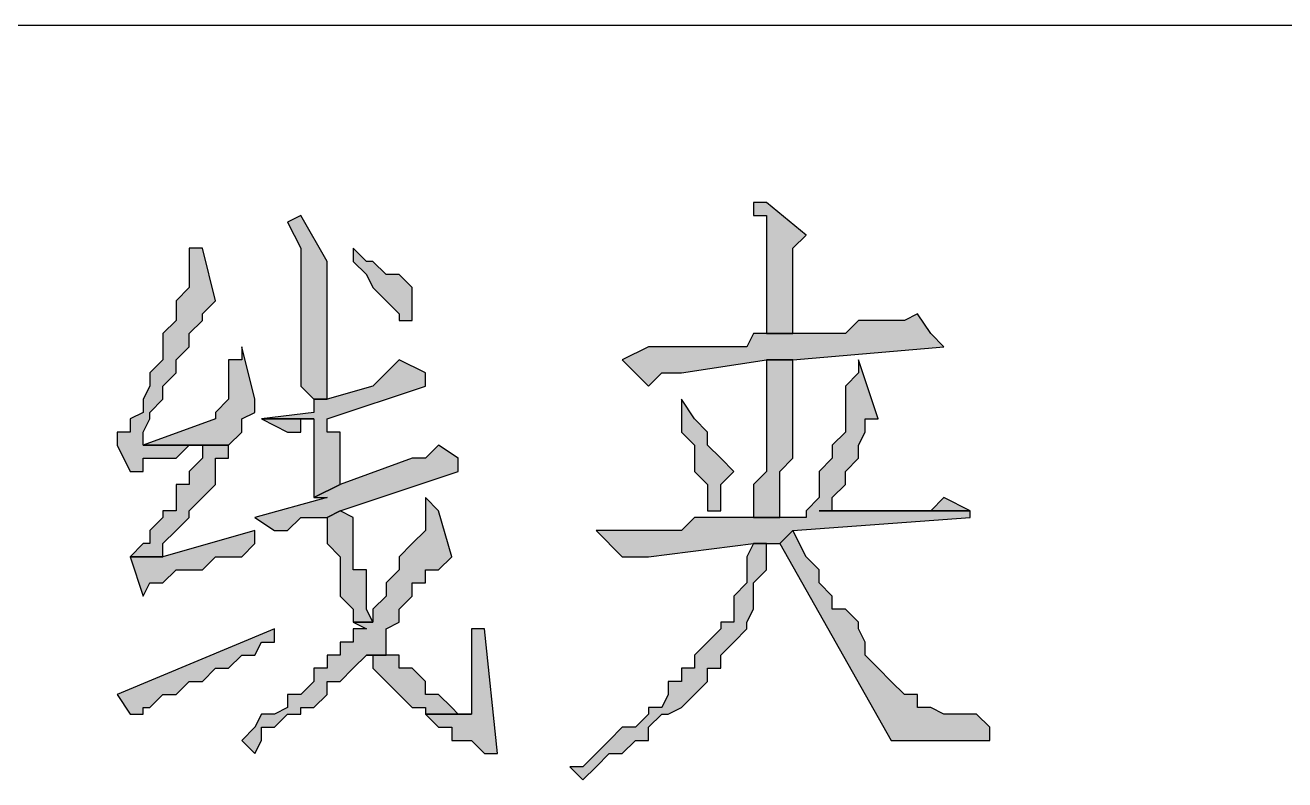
# Model space of a CAD drawing. Extents: x 457 to 4918, y -67 to 391.
# Drawn here: x 3530.63 to 3539.31, y 94.75 to 99.94 of the extents above; entities that cross this region are included whole.
import ezdxf

# ---------------------------------------------------------------- set-up
doc = ezdxf.new("R2010")
doc.units = 0
doc.header["$LTSCALE"] = 40
doc.header["$MEASUREMENT"] = 0
doc.layers.add('at_Entity', color=7, linetype='CONTINUOUS')
doc.layers.add('at_Solid', color=7, linetype='CONTINUOUS')

msp = doc.modelspace()

# ---------------------------------------------------------------- hatches: boundary and pattern name
at = {"layer": 'at_Solid'}
for points in [[(3535.7403, 98.7234), (3535.6499, 98.7234), (3535.6499, 98.633), (3535.7403, 98.633), (3535.7403, 98.5878), (3535.7403, 97.8194), (3535.9211, 97.8194), (3535.9211, 98.407), (3536.0115, 98.4974)], [(3532.531, 98.633), (3532.4406, 98.5878), (3532.531, 98.407), (3532.531, 97.4578), (3532.6214, 97.3674), (3532.7118, 97.3674), (3532.7118, 97.4578), (3532.7118, 98.3166)], [(3531.853, 98.407), (3531.7626, 98.407), (3531.7626, 98.3166), (3531.7626, 98.1358), (3531.6721, 98.0454), (3531.6721, 97.9098), (3531.5817, 97.8194), (3531.5817, 97.6386), (3531.4913, 97.5482), (3531.4913, 97.4578), (3531.4461, 97.3674), (3531.4461, 97.277), (3531.3557, 97.2318), (3531.3557, 97.1414), (3531.2653, 97.1414), (3531.2653, 97.0509), (3531.3557, 96.8701), (3531.4461, 96.8701), (3531.4461, 96.9605), (3531.6721, 96.9605), (3531.7626, 97.0509), (3532.0338, 97.0509), (3531.4461, 97.0509), (3531.4461, 97.1414), (3531.4913, 97.2318), (3531.4913, 97.277), (3531.5817, 97.3674), (3531.5817, 97.4578), (3531.6721, 97.5482), (3531.6721, 97.6386), (3531.7626, 97.729), (3531.7626, 97.8194), (3531.853, 97.9098), (3531.853, 97.955), (3531.9434, 98.0454)], [(3532.8926, 98.407), (3532.8926, 98.3166), (3532.983, 98.2262), (3533.0282, 98.1358), (3533.1186, 98.0454), (3533.209, 97.955), (3533.209, 97.9098), (3533.2994, 97.9098), (3533.2994, 98.1358), (3533.209, 98.2262), (3533.1186, 98.2262), (3533.0282, 98.3166), (3532.983, 98.3166)], [(3536.7799, 97.955), (3536.6895, 97.9098), (3536.3731, 97.9098), (3536.2827, 97.8194), (3535.6499, 97.8194), (3535.6047, 97.729), (3534.9267, 97.729), (3534.7459, 97.6386), (3534.9267, 97.4578), (3535.0171, 97.5482), (3535.1527, 97.5482), (3535.7403, 97.6386), (3535.9211, 97.6386), (3536.9607, 97.729), (3536.8703, 97.8194)], [(3532.1242, 97.729), (3532.1242, 97.6386), (3532.0338, 97.6386), (3532.0338, 97.3674), (3531.9434, 97.277), (3531.9434, 97.2318), (3531.4461, 97.0509), (3532.0338, 97.0509), (3532.1242, 97.1414), (3532.1242, 97.2318), (3532.2146, 97.277), (3532.2146, 97.3674)], [(3533.209, 97.6386), (3533.1186, 97.5482), (3533.0282, 97.4578), (3532.7118, 97.3674), (3532.6214, 97.3674), (3532.6214, 97.277), (3532.2598, 97.2318), (3532.6214, 97.2318), (3532.6214, 97.1414), (3532.6214, 96.6893), (3532.8022, 96.7797), (3532.8022, 97.1414), (3532.7118, 97.1414), (3532.7118, 97.2318), (3533.3898, 97.4578), (3533.3898, 97.5482)], [(3536.3731, 97.6386), (3536.3731, 97.5482), (3536.2827, 97.4578), (3536.2827, 97.1414), (3536.1923, 97.0509), (3536.1923, 96.9605), (3536.1019, 96.8701), (3536.1019, 96.6893), (3536.0115, 96.5989), (3536.0115, 96.5537), (3535.9211, 96.5537), (3535.2431, 96.5537), (3535.1527, 96.4633), (3534.5651, 96.4633), (3534.7459, 96.2825), (3534.9267, 96.2825), (3535.6499, 96.3729), (3535.8307, 96.3729), (3535.9211, 96.4633), (3537.1415, 96.5537), (3537.1415, 96.5989), (3536.1019, 96.5989), (3536.1923, 96.5989), (3536.1923, 96.6893), (3536.2827, 96.7797), (3536.2827, 96.8701), (3536.3731, 96.9605), (3536.3731, 97.0509), (3536.4183, 97.1414), (3536.4183, 97.2318), (3536.5087, 97.2318)], [(3535.9211, 97.6386), (3535.7403, 97.6386), (3535.7403, 97.5482), (3535.7403, 96.8701), (3535.6499, 96.7797), (3535.6499, 96.5537), (3535.8307, 96.5537), (3535.8307, 96.8701), (3535.9211, 96.9605)], [(3535.1527, 97.3674), (3535.1527, 97.1414), (3535.2431, 97.0509), (3535.2431, 96.8701), (3535.3335, 96.7797), (3535.3335, 96.5989), (3535.4239, 96.5989), (3535.4239, 96.7797), (3535.5143, 96.8701), (3535.4239, 96.9605), (3535.3335, 97.0509), (3535.3335, 97.1414), (3535.2431, 97.2318)], [(3532.2598, 97.2318), (3532.4406, 97.1414), (3532.531, 97.1414), (3532.531, 97.2318), (3532.6214, 97.2318)], [(3532.0338, 97.0509), (3531.853, 97.0509), (3531.853, 96.9605), (3531.7626, 96.8701), (3531.7626, 96.7797), (3531.6721, 96.7797), (3531.6721, 96.5989), (3531.5817, 96.5989), (3531.5817, 96.5537), (3531.4913, 96.4633), (3531.4913, 96.3729), (3531.4461, 96.3729), (3531.3557, 96.2825), (3531.5817, 96.2825), (3531.5817, 96.3729), (3531.6721, 96.4633), (3531.7626, 96.5537), (3531.7626, 96.5989), (3531.853, 96.6893), (3531.9434, 96.7797), (3531.9434, 96.9605), (3532.0338, 96.9605)], [(3533.4802, 97.0509), (3533.3898, 96.9605), (3533.2994, 96.9605), (3532.8022, 96.7797), (3532.6214, 96.6893), (3532.7118, 96.6893), (3532.2146, 96.5537), (3532.3502, 96.4633), (3532.4406, 96.4633), (3532.531, 96.5537), (3532.7118, 96.5537), (3532.8022, 96.5989), (3533.6158, 96.8701), (3533.6158, 96.9605)], [(3533.3898, 96.6893), (3533.3898, 96.4633), (3533.2994, 96.3729), (3533.209, 96.2825), (3533.209, 96.1921), (3533.1186, 96.1017), (3533.1186, 96.0113), (3533.0282, 95.9209), (3533.0282, 95.8305), (3532.8926, 95.8305), (3532.983, 95.7853), (3532.8926, 95.7853), (3532.8926, 95.6949), (3532.8022, 95.6949), (3532.8022, 95.6045), (3532.7118, 95.6045), (3532.7118, 95.5141), (3532.6214, 95.5141), (3532.6214, 95.4237), (3532.531, 95.3333), (3532.4406, 95.3333), (3532.4406, 95.2429), (3532.3502, 95.1977), (3532.2598, 95.1977), (3532.2146, 95.1073), (3532.1242, 95.0169), (3532.2146, 94.9265), (3532.2598, 95.0169), (3532.2598, 95.1073), (3532.3502, 95.1073), (3532.4406, 95.1977), (3532.531, 95.1977), (3532.531, 95.2429), (3532.6214, 95.2429), (3532.7118, 95.3333), (3532.7118, 95.4237), (3532.8022, 95.4237), (3532.8926, 95.5141), (3532.983, 95.6045), (3533.1186, 95.6045), (3533.1186, 95.6949), (3533.1186, 95.7853), (3533.209, 95.8305), (3533.209, 95.9209), (3533.2994, 96.0113), (3533.2994, 96.1017), (3533.3898, 96.1017), (3533.3898, 96.1921), (3533.4802, 96.1921), (3533.5706, 96.2825), (3533.4802, 96.5989)], [(3536.9607, 96.6893), (3536.8703, 96.5989), (3536.1019, 96.5989), (3537.1415, 96.5989)], [(3532.8022, 96.5989), (3532.7118, 96.5537), (3532.7118, 96.3729), (3532.8022, 96.2825), (3532.8022, 96.0113), (3532.8926, 95.9209), (3532.8926, 95.8305), (3533.0282, 95.8305), (3532.983, 95.9209), (3532.983, 96.1921), (3532.8926, 96.1921), (3532.8926, 96.5537)], [(3532.2146, 96.4633), (3531.5817, 96.2825), (3531.3557, 96.2825), (3531.4461, 96.0113), (3531.4913, 96.1017), (3531.5817, 96.1017), (3531.6721, 96.1921), (3531.853, 96.1921), (3531.9434, 96.2825), (3532.1242, 96.2825), (3532.2146, 96.3729)], [(3535.9211, 96.4633), (3535.8307, 96.3729), (3536.5991, 95.0169), (3537.2771, 95.0169), (3537.2771, 95.1073), (3537.1867, 95.1977), (3536.9607, 95.1977), (3536.8703, 95.2429), (3536.7799, 95.2429), (3536.7799, 95.3333), (3536.6895, 95.3333), (3536.5991, 95.4237), (3536.5087, 95.5141), (3536.4183, 95.6045), (3536.4183, 95.6949), (3536.3731, 95.7853), (3536.3731, 95.8305), (3536.2827, 95.9209), (3536.1923, 95.9209), (3536.1923, 96.0113), (3536.1019, 96.1017), (3536.1019, 96.1921), (3536.0115, 96.2825)], [(3535.7403, 96.3729), (3535.6499, 96.3729), (3535.6047, 96.2825), (3535.6047, 96.1017), (3535.5143, 96.0113), (3535.5143, 95.8305), (3535.4239, 95.8305), (3535.4239, 95.7853), (3535.3335, 95.6949), (3535.2431, 95.6045), (3535.2431, 95.5141), (3535.1527, 95.5141), (3535.1527, 95.4237), (3535.0623, 95.4237), (3535.0623, 95.3333), (3535.0171, 95.2429), (3534.9267, 95.2429), (3534.9267, 95.1977), (3534.8363, 95.1073), (3534.7459, 95.1073), (3534.6555, 95.0169), (3534.5651, 94.9265), (3534.4746, 94.8361), (3534.3842, 94.8361), (3534.4746, 94.7457), (3534.5651, 94.8361), (3534.6555, 94.9265), (3534.7459, 94.9265), (3534.8363, 95.0169), (3534.9267, 95.0169), (3534.9267, 95.1073), (3535.0171, 95.1977), (3535.0623, 95.1977), (3535.1527, 95.2429), (3535.2431, 95.3333), (3535.3335, 95.4237), (3535.3335, 95.5141), (3535.4239, 95.5141), (3535.4239, 95.6045), (3535.5143, 95.6949), (3535.6047, 95.7853), (3535.6047, 95.8305), (3535.6499, 95.9209), (3535.6499, 96.1017), (3535.7403, 96.1921)], [(3532.3502, 95.7853), (3531.2653, 95.3333), (3531.3557, 95.1977), (3531.4461, 95.1977), (3531.4461, 95.2429), (3531.4913, 95.2429), (3531.5817, 95.3333), (3531.6721, 95.3333), (3531.7626, 95.4237), (3531.853, 95.4237), (3531.9434, 95.5141), (3532.0338, 95.5141), (3532.1242, 95.6045), (3532.2146, 95.6045), (3532.2598, 95.6949), (3532.3502, 95.6949)], [(3533.7062, 95.7853), (3533.7062, 95.1977), (3533.3898, 95.1977), (3533.4802, 95.1073), (3533.5706, 95.1073), (3533.5706, 95.0169), (3533.7062, 95.0169), (3533.7966, 94.9265), (3533.887, 94.9265), (3533.7966, 95.7853)], [(3533.1186, 95.6045), (3532.983, 95.6045), (3533.0282, 95.6045), (3533.0282, 95.5141), (3533.1186, 95.4237), (3533.209, 95.3333), (3533.2994, 95.2429), (3533.3898, 95.2429), (3533.3898, 95.1977), (3533.7062, 95.1977), (3533.6158, 95.1977), (3533.5706, 95.2429), (3533.4802, 95.3333), (3533.3898, 95.3333), (3533.3898, 95.4237), (3533.2994, 95.5141), (3533.209, 95.5141), (3533.209, 95.6045)]]:
    msp.add_hatch(color=0, dxfattribs=at).paths.add_polyline_path(points)

# ---------------------------------------------------------------- linework, layer by layer
at = {"layer": 'at_Entity', "color": 0, "lineweight": 20}
for p, q in [((3535.7403, 98.7234), (3535.6499, 98.7234)), ((3535.6499, 98.7234), (3535.6499, 98.633)), ((3536.0115, 98.4974), (3535.7403, 98.7234)), ((3532.531, 98.633), (3532.4406, 98.5878)), ((3532.4406, 98.5878), (3532.531, 98.407)), ((3532.7118, 98.3166), (3532.531, 98.633)), ((3535.6499, 98.633), (3535.7403, 98.633)), ((3535.7403, 98.633), (3535.7403, 98.5878)), ((3535.7403, 98.5878), (3535.7403, 97.8194)), ((3535.9211, 98.407), (3536.0115, 98.4974)), ((3531.853, 98.407), (3531.7626, 98.407)), ((3531.7626, 98.407), (3531.7626, 98.3166)), ((3531.9434, 98.0454), (3531.853, 98.407)), ((3532.531, 98.407), (3532.531, 97.4578)), ((3532.8926, 98.407), (3532.8926, 98.3166)), ((3532.983, 98.3166), (3532.8926, 98.407)), ((3535.9211, 97.8194), (3535.9211, 98.407)), ((3531.7626, 98.3166), (3531.7626, 98.1358)), ((3532.7118, 97.4578), (3532.7118, 98.3166)), ((3532.8926, 98.3166), (3532.983, 98.2262)), ((3533.0282, 98.3166), (3532.983, 98.3166)), ((3533.1186, 98.2262), (3533.0282, 98.3166)), ((3532.983, 98.2262), (3533.0282, 98.1358)), ((3533.209, 98.2262), (3533.1186, 98.2262)), ((3533.2994, 98.1358), (3533.209, 98.2262)), ((3531.7626, 98.1358), (3531.6721, 98.0454)), ((3533.0282, 98.1358), (3533.1186, 98.0454)), ((3533.2994, 97.9098), (3533.2994, 98.1358)), ((3531.6721, 98.0454), (3531.6721, 97.9098)), ((3531.853, 97.955), (3531.9434, 98.0454)), ((3533.1186, 98.0454), (3533.209, 97.955)), ((3531.6721, 97.9098), (3531.5817, 97.8194)), ((3531.7626, 97.8194), (3531.853, 97.9098)), ((3531.853, 97.9098), (3531.853, 97.955)), ((3533.209, 97.955), (3533.209, 97.9098)), ((3533.209, 97.9098), (3533.2994, 97.9098)), ((3536.3731, 97.9098), (3536.2827, 97.8194)), ((3536.6895, 97.9098), (3536.3731, 97.9098)), ((3536.7799, 97.955), (3536.6895, 97.9098)), ((3536.8703, 97.8194), (3536.7799, 97.955)), ((3531.5817, 97.8194), (3531.5817, 97.6386)), ((3531.7626, 97.729), (3531.7626, 97.8194)), ((3535.6499, 97.8194), (3535.6047, 97.729)), ((3536.2827, 97.8194), (3535.6499, 97.8194)), ((3535.7403, 97.8194), (3535.9211, 97.8194)), ((3536.9607, 97.729), (3536.8703, 97.8194)), ((3531.6721, 97.6386), (3531.7626, 97.729)), ((3532.1242, 97.729), (3532.1242, 97.6386)), ((3532.2146, 97.3674), (3532.1242, 97.729)), ((3534.9267, 97.729), (3534.7459, 97.6386)), ((3535.6047, 97.729), (3534.9267, 97.729)), ((3535.9211, 97.6386), (3536.9607, 97.729)), ((3531.5817, 97.6386), (3531.4913, 97.5482)), ((3531.6721, 97.5482), (3531.6721, 97.6386)), ((3532.1242, 97.6386), (3532.0338, 97.6386)), ((3532.0338, 97.6386), (3532.0338, 97.3674)), ((3533.209, 97.6386), (3533.1186, 97.5482)), ((3533.3898, 97.5482), (3533.209, 97.6386)), ((3534.7459, 97.6386), (3534.9267, 97.4578)), ((3535.1527, 97.5482), (3535.7403, 97.6386)), ((3535.9211, 97.6386), (3535.7403, 97.6386)), ((3535.7403, 97.6386), (3535.7403, 97.5482)), ((3535.7403, 97.6386), (3535.9211, 97.6386)), ((3535.9211, 96.9605), (3535.9211, 97.6386)), ((3536.3731, 97.6386), (3536.3731, 97.5482)), ((3536.5087, 97.2318), (3536.3731, 97.6386)), ((3531.4913, 97.5482), (3531.4913, 97.4578)), ((3531.5817, 97.4578), (3531.6721, 97.5482)), ((3533.1186, 97.5482), (3533.0282, 97.4578)), ((3533.3898, 97.4578), (3533.3898, 97.5482)), ((3534.9267, 97.4578), (3535.0171, 97.5482)), ((3535.0171, 97.5482), (3535.1527, 97.5482)), ((3535.7403, 97.5482), (3535.7403, 96.8701)), ((3536.3731, 97.5482), (3536.2827, 97.4578)), ((3531.4913, 97.4578), (3531.4461, 97.3674)), ((3531.5817, 97.3674), (3531.5817, 97.4578)), ((3532.531, 97.4578), (3532.6214, 97.3674)), ((3533.0282, 97.4578), (3532.7118, 97.3674)), ((3532.7118, 97.2318), (3533.3898, 97.4578)), ((3532.7118, 97.3674), (3532.7118, 97.4578)), ((3536.2827, 97.4578), (3536.2827, 97.1414)), ((3531.4461, 97.3674), (3531.4461, 97.277)), ((3531.4913, 97.277), (3531.5817, 97.3674)), ((3532.0338, 97.3674), (3531.9434, 97.277)), ((3532.2146, 97.277), (3532.2146, 97.3674)), ((3532.7118, 97.3674), (3532.6214, 97.3674)), ((3532.6214, 97.3674), (3532.6214, 97.277)), ((3532.6214, 97.3674), (3532.7118, 97.3674)), ((3535.1527, 97.3674), (3535.1527, 97.1414)), ((3535.2431, 97.2318), (3535.1527, 97.3674)), ((3531.4461, 97.277), (3531.3557, 97.2318)), ((3531.4913, 97.2318), (3531.4913, 97.277)), ((3531.9434, 97.277), (3531.9434, 97.2318)), ((3532.1242, 97.2318), (3532.2146, 97.277)), ((3532.6214, 97.277), (3532.2598, 97.2318)), ((3531.3557, 97.2318), (3531.3557, 97.1414)), ((3531.9434, 97.2318), (3531.4461, 97.0509)), ((3531.4461, 97.1414), (3531.4913, 97.2318)), ((3532.1242, 97.1414), (3532.1242, 97.2318)), ((3532.2598, 97.2318), (3532.4406, 97.1414)), ((3532.6214, 97.2318), (3532.2598, 97.2318)), ((3532.2598, 97.2318), (3532.6214, 97.2318)), ((3532.531, 97.1414), (3532.531, 97.2318)), ((3532.531, 97.2318), (3532.6214, 97.2318)), ((3532.6214, 97.2318), (3532.6214, 97.1414)), ((3532.7118, 97.1414), (3532.7118, 97.2318)), ((3535.3335, 97.1414), (3535.2431, 97.2318)), ((3536.4183, 97.1414), (3536.4183, 97.2318)), ((3536.4183, 97.2318), (3536.5087, 97.2318)), ((3531.3557, 97.1414), (3531.2653, 97.1414)), ((3531.2653, 97.1414), (3531.2653, 97.0509)), ((3531.4461, 97.0509), (3531.4461, 97.1414)), ((3532.0338, 97.0509), (3532.1242, 97.1414)), ((3532.4406, 97.1414), (3532.531, 97.1414)), ((3532.6214, 97.1414), (3532.6214, 96.6893)), ((3532.8022, 97.1414), (3532.7118, 97.1414)), ((3532.8022, 96.7797), (3532.8022, 97.1414)), ((3535.1527, 97.1414), (3535.2431, 97.0509)), ((3535.3335, 97.0509), (3535.3335, 97.1414)), ((3536.2827, 97.1414), (3536.1923, 97.0509)), ((3536.3731, 97.0509), (3536.4183, 97.1414)), ((3531.2653, 97.0509), (3531.3557, 96.8701)), ((3531.4461, 97.0509), (3532.0338, 97.0509)), ((3532.0338, 97.0509), (3531.4461, 97.0509)), ((3531.6721, 96.9605), (3531.7626, 97.0509)), ((3531.7626, 97.0509), (3532.0338, 97.0509)), ((3532.0338, 97.0509), (3531.853, 97.0509)), ((3531.853, 97.0509), (3531.853, 96.9605)), ((3532.0338, 96.9605), (3532.0338, 97.0509)), ((3533.4802, 97.0509), (3533.3898, 96.9605)), ((3533.6158, 96.9605), (3533.4802, 97.0509)), ((3535.2431, 97.0509), (3535.2431, 96.8701)), ((3535.4239, 96.9605), (3535.3335, 97.0509)), ((3536.1923, 97.0509), (3536.1923, 96.9605)), ((3536.3731, 96.9605), (3536.3731, 97.0509)), ((3531.4461, 96.8701), (3531.4461, 96.9605)), ((3531.4461, 96.9605), (3531.6721, 96.9605)), ((3531.853, 96.9605), (3531.7626, 96.8701)), ((3531.9434, 96.7797), (3531.9434, 96.9605)), ((3531.9434, 96.9605), (3532.0338, 96.9605)), ((3533.2994, 96.9605), (3532.8022, 96.7797)), ((3533.3898, 96.9605), (3533.2994, 96.9605)), ((3533.6158, 96.8701), (3533.6158, 96.9605)), ((3535.5143, 96.8701), (3535.4239, 96.9605)), ((3535.8307, 96.8701), (3535.9211, 96.9605)), ((3536.1923, 96.9605), (3536.1019, 96.8701)), ((3536.2827, 96.8701), (3536.3731, 96.9605)), ((3531.3557, 96.8701), (3531.4461, 96.8701)), ((3531.7626, 96.8701), (3531.7626, 96.7797)), ((3532.8022, 96.5989), (3533.6158, 96.8701)), ((3535.2431, 96.8701), (3535.3335, 96.7797)), ((3535.4239, 96.7797), (3535.5143, 96.8701)), ((3535.7403, 96.8701), (3535.6499, 96.7797)), ((3535.8307, 96.5537), (3535.8307, 96.8701)), ((3536.1019, 96.8701), (3536.1019, 96.6893)), ((3536.2827, 96.7797), (3536.2827, 96.8701)), ((3531.7626, 96.7797), (3531.6721, 96.7797)), ((3531.6721, 96.7797), (3531.6721, 96.5989)), ((3531.853, 96.6893), (3531.9434, 96.7797)), ((3532.8022, 96.7797), (3532.6214, 96.6893)), ((3532.6214, 96.6893), (3532.8022, 96.7797)), ((3535.3335, 96.7797), (3535.3335, 96.5989)), ((3535.4239, 96.5989), (3535.4239, 96.7797)), ((3535.6499, 96.7797), (3535.6499, 96.5537)), ((3536.1923, 96.6893), (3536.2827, 96.7797)), ((3531.7626, 96.5989), (3531.853, 96.6893)), ((3532.7118, 96.6893), (3532.2146, 96.5537)), ((3532.6214, 96.6893), (3532.7118, 96.6893)), ((3533.3898, 96.6893), (3533.3898, 96.4633)), ((3533.4802, 96.5989), (3533.3898, 96.6893)), ((3536.1019, 96.6893), (3536.0115, 96.5989)), ((3536.1923, 96.5989), (3536.1923, 96.6893)), ((3536.9607, 96.6893), (3536.8703, 96.5989)), ((3537.1415, 96.5989), (3536.9607, 96.6893)), ((3531.6721, 96.5989), (3531.5817, 96.5989)), ((3531.5817, 96.5989), (3531.5817, 96.5537)), ((3531.7626, 96.5537), (3531.7626, 96.5989)), ((3532.8022, 96.5989), (3532.7118, 96.5537)), ((3532.7118, 96.5537), (3532.8022, 96.5989)), ((3532.8926, 96.5537), (3532.8022, 96.5989)), ((3533.5706, 96.2825), (3533.4802, 96.5989)), ((3535.3335, 96.5989), (3535.4239, 96.5989)), ((3536.0115, 96.5989), (3536.0115, 96.5537)), ((3536.8703, 96.5989), (3536.1019, 96.5989)), ((3536.1019, 96.5989), (3537.1415, 96.5989)), ((3537.1415, 96.5989), (3536.1019, 96.5989)), ((3536.1019, 96.5989), (3536.1923, 96.5989)), ((3537.1415, 96.5537), (3537.1415, 96.5989)), ((3531.5817, 96.5537), (3531.4913, 96.4633)), ((3531.6721, 96.4633), (3531.7626, 96.5537)), ((3532.2146, 96.5537), (3532.3502, 96.4633)), ((3532.4406, 96.4633), (3532.531, 96.5537)), ((3532.531, 96.5537), (3532.7118, 96.5537)), ((3532.7118, 96.5537), (3532.7118, 96.3729)), ((3532.8926, 96.1921), (3532.8926, 96.5537)), ((3535.2431, 96.5537), (3535.1527, 96.4633)), ((3535.9211, 96.5537), (3535.2431, 96.5537)), ((3535.6499, 96.5537), (3535.8307, 96.5537)), ((3536.0115, 96.5537), (3535.9211, 96.5537)), ((3535.9211, 96.4633), (3537.1415, 96.5537)), ((3531.4913, 96.4633), (3531.4913, 96.3729)), ((3532.2146, 96.4633), (3531.5817, 96.2825)), ((3531.5817, 96.3729), (3531.6721, 96.4633)), ((3532.2146, 96.3729), (3532.2146, 96.4633)), ((3532.3502, 96.4633), (3532.4406, 96.4633)), ((3533.3898, 96.4633), (3533.2994, 96.3729)), ((3535.1527, 96.4633), (3534.5651, 96.4633)), ((3534.5651, 96.4633), (3534.7459, 96.2825)), ((3535.9211, 96.4633), (3535.8307, 96.3729)), ((3535.8307, 96.3729), (3535.9211, 96.4633)), ((3536.0115, 96.2825), (3535.9211, 96.4633)), ((3531.4461, 96.3729), (3531.3557, 96.2825)), ((3531.4913, 96.3729), (3531.4461, 96.3729)), ((3531.5817, 96.2825), (3531.5817, 96.3729)), ((3532.1242, 96.2825), (3532.2146, 96.3729)), ((3532.7118, 96.3729), (3532.8022, 96.2825)), ((3533.2994, 96.3729), (3533.209, 96.2825)), ((3534.9267, 96.2825), (3535.6499, 96.3729)), ((3535.6499, 96.3729), (3535.6047, 96.2825)), ((3535.7403, 96.3729), (3535.6499, 96.3729)), ((3535.6499, 96.3729), (3535.8307, 96.3729)), ((3535.7403, 96.1921), (3535.7403, 96.3729)), ((3535.8307, 96.3729), (3536.5991, 95.0169)), ((3531.5817, 96.2825), (3531.3557, 96.2825)), ((3531.3557, 96.2825), (3531.4461, 96.0113)), ((3531.3557, 96.2825), (3531.5817, 96.2825)), ((3531.853, 96.1921), (3531.9434, 96.2825)), ((3531.9434, 96.2825), (3532.1242, 96.2825)), ((3532.8022, 96.2825), (3532.8022, 96.0113)), ((3533.209, 96.2825), (3533.209, 96.1921)), ((3533.4802, 96.1921), (3533.5706, 96.2825)), ((3534.7459, 96.2825), (3534.9267, 96.2825)), ((3535.6047, 96.2825), (3535.6047, 96.1017)), ((3536.1019, 96.1921), (3536.0115, 96.2825)), ((3531.5817, 96.1017), (3531.6721, 96.1921)), ((3531.6721, 96.1921), (3531.853, 96.1921)), ((3532.983, 96.1921), (3532.8926, 96.1921)), ((3532.983, 95.9209), (3532.983, 96.1921)), ((3533.209, 96.1921), (3533.1186, 96.1017)), ((3533.3898, 96.1017), (3533.3898, 96.1921)), ((3533.3898, 96.1921), (3533.4802, 96.1921)), ((3535.6499, 96.1017), (3535.7403, 96.1921)), ((3536.1019, 96.1017), (3536.1019, 96.1921)), ((3531.4461, 96.0113), (3531.4913, 96.1017)), ((3531.4913, 96.1017), (3531.5817, 96.1017)), ((3533.1186, 96.1017), (3533.1186, 96.0113)), ((3533.2994, 96.0113), (3533.2994, 96.1017)), ((3533.2994, 96.1017), (3533.3898, 96.1017)), ((3535.6047, 96.1017), (3535.5143, 96.0113)), ((3535.6499, 95.9209), (3535.6499, 96.1017)), ((3536.1923, 96.0113), (3536.1019, 96.1017)), ((3532.8022, 96.0113), (3532.8926, 95.9209)), ((3533.1186, 96.0113), (3533.0282, 95.9209)), ((3533.209, 95.9209), (3533.2994, 96.0113)), ((3535.5143, 96.0113), (3535.5143, 95.8305)), ((3536.1923, 95.9209), (3536.1923, 96.0113)), ((3532.8926, 95.9209), (3532.8926, 95.8305)), ((3533.0282, 95.8305), (3532.983, 95.9209)), ((3533.0282, 95.9209), (3533.0282, 95.8305)), ((3533.209, 95.8305), (3533.209, 95.9209)), ((3535.6047, 95.8305), (3535.6499, 95.9209)), ((3536.2827, 95.9209), (3536.1923, 95.9209)), ((3536.3731, 95.8305), (3536.2827, 95.9209)), ((3532.8926, 95.8305), (3533.0282, 95.8305)), ((3533.0282, 95.8305), (3532.8926, 95.8305)), ((3532.8926, 95.8305), (3532.983, 95.7853)), ((3533.1186, 95.7853), (3533.209, 95.8305)), ((3535.5143, 95.8305), (3535.4239, 95.8305)), ((3535.4239, 95.8305), (3535.4239, 95.7853)), ((3535.6047, 95.7853), (3535.6047, 95.8305)), ((3536.3731, 95.7853), (3536.3731, 95.8305)), ((3532.3502, 95.7853), (3531.2653, 95.3333)), ((3532.3502, 95.6949), (3532.3502, 95.7853)), ((3532.983, 95.7853), (3532.8926, 95.7853)), ((3532.8926, 95.7853), (3532.8926, 95.6949)), ((3533.1186, 95.6949), (3533.1186, 95.7853)), ((3533.7062, 95.7853), (3533.7062, 95.1977)), ((3533.7966, 95.7853), (3533.7062, 95.7853)), ((3533.887, 94.9265), (3533.7966, 95.7853)), ((3535.4239, 95.7853), (3535.3335, 95.6949)), ((3535.5143, 95.6949), (3535.6047, 95.7853)), ((3536.4183, 95.6949), (3536.3731, 95.7853)), ((3532.2146, 95.6045), (3532.2598, 95.6949)), ((3532.2598, 95.6949), (3532.3502, 95.6949)), ((3532.8926, 95.6949), (3532.8022, 95.6949)), ((3532.8022, 95.6949), (3532.8022, 95.6045)), ((3533.1186, 95.6045), (3533.1186, 95.6949)), ((3535.3335, 95.6949), (3535.2431, 95.6045)), ((3535.4239, 95.6045), (3535.5143, 95.6949)), ((3536.4183, 95.6045), (3536.4183, 95.6949)), ((3532.0338, 95.5141), (3532.1242, 95.6045)), ((3532.1242, 95.6045), (3532.2146, 95.6045)), ((3532.8022, 95.6045), (3532.7118, 95.6045)), ((3532.7118, 95.6045), (3532.7118, 95.5141)), ((3532.8926, 95.5141), (3532.983, 95.6045)), ((3533.1186, 95.6045), (3532.983, 95.6045)), ((3532.983, 95.6045), (3533.0282, 95.6045)), ((3532.983, 95.6045), (3533.1186, 95.6045)), ((3533.0282, 95.6045), (3533.0282, 95.5141)), ((3533.209, 95.6045), (3533.1186, 95.6045)), ((3533.209, 95.5141), (3533.209, 95.6045)), ((3535.2431, 95.6045), (3535.2431, 95.5141)), ((3535.4239, 95.5141), (3535.4239, 95.6045)), ((3536.5087, 95.5141), (3536.4183, 95.6045)), ((3531.853, 95.4237), (3531.9434, 95.5141)), ((3531.9434, 95.5141), (3532.0338, 95.5141)), ((3532.7118, 95.5141), (3532.6214, 95.5141)), ((3532.6214, 95.5141), (3532.6214, 95.4237)), ((3532.8022, 95.4237), (3532.8926, 95.5141)), ((3533.0282, 95.5141), (3533.1186, 95.4237)), ((3533.2994, 95.5141), (3533.209, 95.5141)), ((3533.3898, 95.4237), (3533.2994, 95.5141)), ((3535.2431, 95.5141), (3535.1527, 95.5141)), ((3535.1527, 95.5141), (3535.1527, 95.4237)), ((3535.3335, 95.4237), (3535.3335, 95.5141)), ((3535.3335, 95.5141), (3535.4239, 95.5141)), ((3536.5991, 95.4237), (3536.5087, 95.5141)), ((3531.6721, 95.3333), (3531.7626, 95.4237)), ((3531.7626, 95.4237), (3531.853, 95.4237)), ((3532.6214, 95.4237), (3532.531, 95.3333)), ((3532.7118, 95.3333), (3532.7118, 95.4237)), ((3532.7118, 95.4237), (3532.8022, 95.4237)), ((3533.1186, 95.4237), (3533.209, 95.3333)), ((3533.3898, 95.3333), (3533.3898, 95.4237)), ((3535.1527, 95.4237), (3535.0623, 95.4237)), ((3535.0623, 95.4237), (3535.0623, 95.3333)), ((3535.2431, 95.3333), (3535.3335, 95.4237)), ((3536.6895, 95.3333), (3536.5991, 95.4237)), ((3531.2653, 95.3333), (3531.3557, 95.1977)), ((3531.4913, 95.2429), (3531.5817, 95.3333)), ((3531.5817, 95.3333), (3531.6721, 95.3333)), ((3532.531, 95.3333), (3532.4406, 95.3333)), ((3532.4406, 95.3333), (3532.4406, 95.2429)), ((3532.6214, 95.2429), (3532.7118, 95.3333)), ((3533.209, 95.3333), (3533.2994, 95.2429)), ((3533.4802, 95.3333), (3533.3898, 95.3333)), ((3533.5706, 95.2429), (3533.4802, 95.3333)), ((3535.0623, 95.3333), (3535.0171, 95.2429)), ((3535.1527, 95.2429), (3535.2431, 95.3333)), ((3536.7799, 95.3333), (3536.6895, 95.3333)), ((3536.7799, 95.2429), (3536.7799, 95.3333)), ((3531.3557, 95.1977), (3531.4461, 95.1977)), ((3531.4461, 95.1977), (3531.4461, 95.2429)), ((3531.4461, 95.2429), (3531.4913, 95.2429)), ((3532.2598, 95.1977), (3532.2146, 95.1073)), ((3532.3502, 95.1977), (3532.2598, 95.1977)), ((3532.4406, 95.2429), (3532.3502, 95.1977)), ((3532.3502, 95.1073), (3532.4406, 95.1977)), ((3532.4406, 95.1977), (3532.531, 95.1977)), ((3532.531, 95.1977), (3532.531, 95.2429)), ((3532.531, 95.2429), (3532.6214, 95.2429)), ((3533.2994, 95.2429), (3533.3898, 95.2429)), ((3533.3898, 95.2429), (3533.3898, 95.1977)), ((3533.3898, 95.1977), (3533.7062, 95.1977)), ((3533.7062, 95.1977), (3533.3898, 95.1977)), ((3533.3898, 95.1977), (3533.4802, 95.1073)), ((3533.6158, 95.1977), (3533.5706, 95.2429)), ((3533.7062, 95.1977), (3533.6158, 95.1977)), ((3534.9267, 95.1977), (3534.8363, 95.1073)), ((3535.0171, 95.2429), (3534.9267, 95.2429)), ((3534.9267, 95.2429), (3534.9267, 95.1977)), ((3534.9267, 95.1073), (3535.0171, 95.1977)), ((3535.0171, 95.1977), (3535.0623, 95.1977)), ((3535.0623, 95.1977), (3535.1527, 95.2429)), ((3536.8703, 95.2429), (3536.7799, 95.2429)), ((3536.9607, 95.1977), (3536.8703, 95.2429)), ((3537.1867, 95.1977), (3536.9607, 95.1977)), ((3537.2771, 95.1073), (3537.1867, 95.1977)), ((3532.2146, 95.1073), (3532.1242, 95.0169)), ((3532.2598, 95.0169), (3532.2598, 95.1073)), ((3532.2598, 95.1073), (3532.3502, 95.1073)), ((3533.4802, 95.1073), (3533.5706, 95.1073)), ((3533.5706, 95.1073), (3533.5706, 95.0169)), ((3534.7459, 95.1073), (3534.6555, 95.0169)), ((3534.8363, 95.1073), (3534.7459, 95.1073)), ((3534.9267, 95.0169), (3534.9267, 95.1073)), ((3537.2771, 95.0169), (3537.2771, 95.1073)), ((3532.1242, 95.0169), (3532.2146, 94.9265)), ((3532.2146, 94.9265), (3532.2598, 95.0169)), ((3533.5706, 95.0169), (3533.7062, 95.0169)), ((3533.7062, 95.0169), (3533.7966, 94.9265)), ((3534.6555, 95.0169), (3534.5651, 94.9265)), ((3534.7459, 94.9265), (3534.8363, 95.0169)), ((3534.8363, 95.0169), (3534.9267, 95.0169)), ((3536.5991, 95.0169), (3537.2771, 95.0169)), ((3533.7966, 94.9265), (3533.887, 94.9265)), ((3534.5651, 94.9265), (3534.4746, 94.8361)), ((3534.5651, 94.8361), (3534.6555, 94.9265)), ((3534.6555, 94.9265), (3534.7459, 94.9265)), ((3534.4746, 94.8361), (3534.3842, 94.8361)), ((3534.3842, 94.8361), (3534.4746, 94.7457)), ((3534.4746, 94.7457), (3534.5651, 94.8361))]:
    msp.add_line(p, q, dxfattribs=at)
at = {"layer": 'at_Entity', "color": 0}
for points in [[(3487.1938, 99.9439), (3634.2346, 99.9439)], [(3535.7403, 98.7234), (3535.6499, 98.7234), (3535.6499, 98.633), (3535.7403, 98.633), (3535.7403, 98.5878), (3535.7403, 97.8194), (3535.9211, 97.8194), (3535.9211, 98.407), (3536.0115, 98.4974), (3535.7403, 98.7234), (3535.7403, 98.7234), (3535.7403, 98.7234)], [(3532.531, 98.633), (3532.4406, 98.5878), (3532.531, 98.407), (3532.531, 97.4578), (3532.6214, 97.3674), (3532.7118, 97.3674), (3532.7118, 97.4578), (3532.7118, 98.3166), (3532.531, 98.633), (3532.531, 98.633), (3532.531, 98.633)], [(3531.853, 98.407), (3531.7626, 98.407), (3531.7626, 98.3166), (3531.7626, 98.1358), (3531.6721, 98.0454), (3531.6721, 97.9098), (3531.5817, 97.8194), (3531.5817, 97.6386), (3531.4913, 97.5482), (3531.4913, 97.4578), (3531.4461, 97.3674), (3531.4461, 97.277), (3531.3557, 97.2318), (3531.3557, 97.1414), (3531.2653, 97.1414), (3531.2653, 97.0509), (3531.3557, 96.8701), (3531.4461, 96.8701), (3531.4461, 96.9605), (3531.6721, 96.9605), (3531.7626, 97.0509), (3532.0338, 97.0509), (3531.4461, 97.0509), (3531.4461, 97.1414), (3531.4913, 97.2318), (3531.4913, 97.277), (3531.5817, 97.3674), (3531.5817, 97.4578), (3531.6721, 97.5482), (3531.6721, 97.6386), (3531.7626, 97.729), (3531.7626, 97.8194), (3531.853, 97.9098), (3531.853, 97.955), (3531.9434, 98.0454), (3531.853, 98.407), (3531.853, 98.407), (3531.853, 98.407)], [(3532.8926, 98.407), (3532.8926, 98.3166), (3532.983, 98.2262), (3533.0282, 98.1358), (3533.1186, 98.0454), (3533.209, 97.955), (3533.209, 97.9098), (3533.2994, 97.9098), (3533.2994, 98.1358), (3533.209, 98.2262), (3533.1186, 98.2262), (3533.0282, 98.3166), (3532.983, 98.3166), (3532.8926, 98.407), (3532.8926, 98.407), (3532.8926, 98.407)], [(3536.7799, 97.955), (3536.6895, 97.9098), (3536.3731, 97.9098), (3536.2827, 97.8194), (3535.6499, 97.8194), (3535.6047, 97.729), (3534.9267, 97.729), (3534.7459, 97.6386), (3534.9267, 97.4578), (3535.0171, 97.5482), (3535.1527, 97.5482), (3535.7403, 97.6386), (3535.9211, 97.6386), (3536.9607, 97.729), (3536.8703, 97.8194), (3536.7799, 97.955), (3536.7799, 97.955), (3536.7799, 97.955)], [(3532.1242, 97.729), (3532.1242, 97.6386), (3532.0338, 97.6386), (3532.0338, 97.3674), (3531.9434, 97.277), (3531.9434, 97.2318), (3531.4461, 97.0509), (3532.0338, 97.0509), (3532.1242, 97.1414), (3532.1242, 97.2318), (3532.2146, 97.277), (3532.2146, 97.3674), (3532.1242, 97.729), (3532.1242, 97.729), (3532.1242, 97.729)], [(3533.209, 97.6386), (3533.1186, 97.5482), (3533.0282, 97.4578), (3532.7118, 97.3674), (3532.6214, 97.3674), (3532.6214, 97.277), (3532.2598, 97.2318), (3532.6214, 97.2318), (3532.6214, 97.1414), (3532.6214, 96.6893), (3532.8022, 96.7797), (3532.8022, 97.1414), (3532.7118, 97.1414), (3532.7118, 97.2318), (3533.3898, 97.4578), (3533.3898, 97.5482), (3533.209, 97.6386), (3533.209, 97.6386), (3533.209, 97.6386)], [(3536.3731, 97.6386), (3536.3731, 97.5482), (3536.2827, 97.4578), (3536.2827, 97.1414), (3536.1923, 97.0509), (3536.1923, 96.9605), (3536.1019, 96.8701), (3536.1019, 96.6893), (3536.0115, 96.5989), (3536.0115, 96.5537), (3535.9211, 96.5537), (3535.2431, 96.5537), (3535.1527, 96.4633), (3534.5651, 96.4633), (3534.7459, 96.2825), (3534.9267, 96.2825), (3535.6499, 96.3729), (3535.8307, 96.3729), (3535.9211, 96.4633), (3537.1415, 96.5537), (3537.1415, 96.5989), (3536.1019, 96.5989), (3536.1923, 96.5989), (3536.1923, 96.6893), (3536.2827, 96.7797), (3536.2827, 96.8701), (3536.3731, 96.9605), (3536.3731, 97.0509), (3536.4183, 97.1414), (3536.4183, 97.2318), (3536.5087, 97.2318), (3536.3731, 97.6386), (3536.3731, 97.6386), (3536.3731, 97.6386)], [(3535.9211, 97.6386), (3535.7403, 97.6386), (3535.7403, 97.5482), (3535.7403, 96.8701), (3535.6499, 96.7797), (3535.6499, 96.5537), (3535.8307, 96.5537), (3535.8307, 96.8701), (3535.9211, 96.9605), (3535.9211, 97.6386), (3535.9211, 97.6386)], [(3535.1527, 97.3674), (3535.1527, 97.1414), (3535.2431, 97.0509), (3535.2431, 96.8701), (3535.3335, 96.7797), (3535.3335, 96.5989), (3535.4239, 96.5989), (3535.4239, 96.7797), (3535.5143, 96.8701), (3535.4239, 96.9605), (3535.3335, 97.0509), (3535.3335, 97.1414), (3535.2431, 97.2318), (3535.1527, 97.3674), (3535.1527, 97.3674), (3535.1527, 97.3674)], [(3532.2598, 97.2318), (3532.4406, 97.1414), (3532.531, 97.1414), (3532.531, 97.2318), (3532.6214, 97.2318), (3532.2598, 97.2318), (3532.2598, 97.2318), (3532.2598, 97.2318)], [(3532.0338, 97.0509), (3531.853, 97.0509), (3531.853, 96.9605), (3531.7626, 96.8701), (3531.7626, 96.7797), (3531.6721, 96.7797), (3531.6721, 96.5989), (3531.5817, 96.5989), (3531.5817, 96.5537), (3531.4913, 96.4633), (3531.4913, 96.3729), (3531.4461, 96.3729), (3531.3557, 96.2825), (3531.5817, 96.2825), (3531.5817, 96.3729), (3531.6721, 96.4633), (3531.7626, 96.5537), (3531.7626, 96.5989), (3531.853, 96.6893), (3531.9434, 96.7797), (3531.9434, 96.9605), (3532.0338, 96.9605), (3532.0338, 97.0509), (3532.0338, 97.0509)], [(3533.4802, 97.0509), (3533.3898, 96.9605), (3533.2994, 96.9605), (3532.8022, 96.7797), (3532.6214, 96.6893), (3532.7118, 96.6893), (3532.2146, 96.5537), (3532.3502, 96.4633), (3532.4406, 96.4633), (3532.531, 96.5537), (3532.7118, 96.5537), (3532.8022, 96.5989), (3533.6158, 96.8701), (3533.6158, 96.9605), (3533.4802, 97.0509), (3533.4802, 97.0509), (3533.4802, 97.0509)], [(3533.3898, 96.6893), (3533.3898, 96.4633), (3533.2994, 96.3729), (3533.209, 96.2825), (3533.209, 96.1921), (3533.1186, 96.1017), (3533.1186, 96.0113), (3533.0282, 95.9209), (3533.0282, 95.8305), (3532.8926, 95.8305), (3532.983, 95.7853), (3532.8926, 95.7853), (3532.8926, 95.6949), (3532.8022, 95.6949), (3532.8022, 95.6045), (3532.7118, 95.6045), (3532.7118, 95.5141), (3532.6214, 95.5141), (3532.6214, 95.4237), (3532.531, 95.3333), (3532.4406, 95.3333), (3532.4406, 95.2429), (3532.3502, 95.1977), (3532.2598, 95.1977), (3532.2146, 95.1073), (3532.1242, 95.0169), (3532.2146, 94.9265), (3532.2598, 95.0169), (3532.2598, 95.1073), (3532.3502, 95.1073), (3532.4406, 95.1977), (3532.531, 95.1977), (3532.531, 95.2429), (3532.6214, 95.2429), (3532.7118, 95.3333), (3532.7118, 95.4237), (3532.8022, 95.4237), (3532.8926, 95.5141), (3532.983, 95.6045), (3533.1186, 95.6045), (3533.1186, 95.6949), (3533.1186, 95.7853), (3533.209, 95.8305), (3533.209, 95.9209), (3533.2994, 96.0113), (3533.2994, 96.1017), (3533.3898, 96.1017), (3533.3898, 96.1921), (3533.4802, 96.1921), (3533.5706, 96.2825), (3533.4802, 96.5989), (3533.3898, 96.6893), (3533.3898, 96.6893), (3533.3898, 96.6893)], [(3536.9607, 96.6893), (3536.8703, 96.5989), (3536.1019, 96.5989), (3537.1415, 96.5989), (3536.9607, 96.6893), (3536.9607, 96.6893), (3536.9607, 96.6893)], [(3532.8022, 96.5989), (3532.7118, 96.5537), (3532.7118, 96.3729), (3532.8022, 96.2825), (3532.8022, 96.0113), (3532.8926, 95.9209), (3532.8926, 95.8305), (3533.0282, 95.8305), (3532.983, 95.9209), (3532.983, 96.1921), (3532.8926, 96.1921), (3532.8926, 96.5537), (3532.8022, 96.5989), (3532.8022, 96.5989), (3532.8022, 96.5989)], [(3532.2146, 96.4633), (3531.5817, 96.2825), (3531.3557, 96.2825), (3531.4461, 96.0113), (3531.4913, 96.1017), (3531.5817, 96.1017), (3531.6721, 96.1921), (3531.853, 96.1921), (3531.9434, 96.2825), (3532.1242, 96.2825), (3532.2146, 96.3729), (3532.2146, 96.4633), (3532.2146, 96.4633)], [(3535.9211, 96.4633), (3535.8307, 96.3729), (3536.5991, 95.0169), (3537.2771, 95.0169), (3537.2771, 95.1073), (3537.1867, 95.1977), (3536.9607, 95.1977), (3536.8703, 95.2429), (3536.7799, 95.2429), (3536.7799, 95.3333), (3536.6895, 95.3333), (3536.5991, 95.4237), (3536.5087, 95.5141), (3536.4183, 95.6045), (3536.4183, 95.6949), (3536.3731, 95.7853), (3536.3731, 95.8305), (3536.2827, 95.9209), (3536.1923, 95.9209), (3536.1923, 96.0113), (3536.1019, 96.1017), (3536.1019, 96.1921), (3536.0115, 96.2825), (3535.9211, 96.4633), (3535.9211, 96.4633), (3535.9211, 96.4633)], [(3535.7403, 96.3729), (3535.6499, 96.3729), (3535.6047, 96.2825), (3535.6047, 96.1017), (3535.5143, 96.0113), (3535.5143, 95.8305), (3535.4239, 95.8305), (3535.4239, 95.7853), (3535.3335, 95.6949), (3535.2431, 95.6045), (3535.2431, 95.5141), (3535.1527, 95.5141), (3535.1527, 95.4237), (3535.0623, 95.4237), (3535.0623, 95.3333), (3535.0171, 95.2429), (3534.9267, 95.2429), (3534.9267, 95.1977), (3534.8363, 95.1073), (3534.7459, 95.1073), (3534.6555, 95.0169), (3534.5651, 94.9265), (3534.4746, 94.8361), (3534.3842, 94.8361), (3534.4746, 94.7457), (3534.5651, 94.8361), (3534.6555, 94.9265), (3534.7459, 94.9265), (3534.8363, 95.0169), (3534.9267, 95.0169), (3534.9267, 95.1073), (3535.0171, 95.1977), (3535.0623, 95.1977), (3535.1527, 95.2429), (3535.2431, 95.3333), (3535.3335, 95.4237), (3535.3335, 95.5141), (3535.4239, 95.5141), (3535.4239, 95.6045), (3535.5143, 95.6949), (3535.6047, 95.7853), (3535.6047, 95.8305), (3535.6499, 95.9209), (3535.6499, 96.1017), (3535.7403, 96.1921), (3535.7403, 96.3729), (3535.7403, 96.3729)], [(3532.3502, 95.7853), (3531.2653, 95.3333), (3531.3557, 95.1977), (3531.4461, 95.1977), (3531.4461, 95.2429), (3531.4913, 95.2429), (3531.5817, 95.3333), (3531.6721, 95.3333), (3531.7626, 95.4237), (3531.853, 95.4237), (3531.9434, 95.5141), (3532.0338, 95.5141), (3532.1242, 95.6045), (3532.2146, 95.6045), (3532.2598, 95.6949), (3532.3502, 95.6949), (3532.3502, 95.7853), (3532.3502, 95.7853), (3532.3502, 95.7853)], [(3533.7062, 95.7853), (3533.7062, 95.1977), (3533.3898, 95.1977), (3533.4802, 95.1073), (3533.5706, 95.1073), (3533.5706, 95.0169), (3533.7062, 95.0169), (3533.7966, 94.9265), (3533.887, 94.9265), (3533.7966, 95.7853), (3533.7062, 95.7853), (3533.7062, 95.7853)], [(3533.1186, 95.6045), (3532.983, 95.6045), (3533.0282, 95.6045), (3533.0282, 95.5141), (3533.1186, 95.4237), (3533.209, 95.3333), (3533.2994, 95.2429), (3533.3898, 95.2429), (3533.3898, 95.1977), (3533.7062, 95.1977), (3533.6158, 95.1977), (3533.5706, 95.2429), (3533.4802, 95.3333), (3533.3898, 95.3333), (3533.3898, 95.4237), (3533.2994, 95.5141), (3533.209, 95.5141), (3533.209, 95.6045), (3533.1186, 95.6045), (3533.1186, 95.6045)]]:
    msp.add_lwpolyline(points, dxfattribs=at)

doc.saveas('drawing.dxf')
